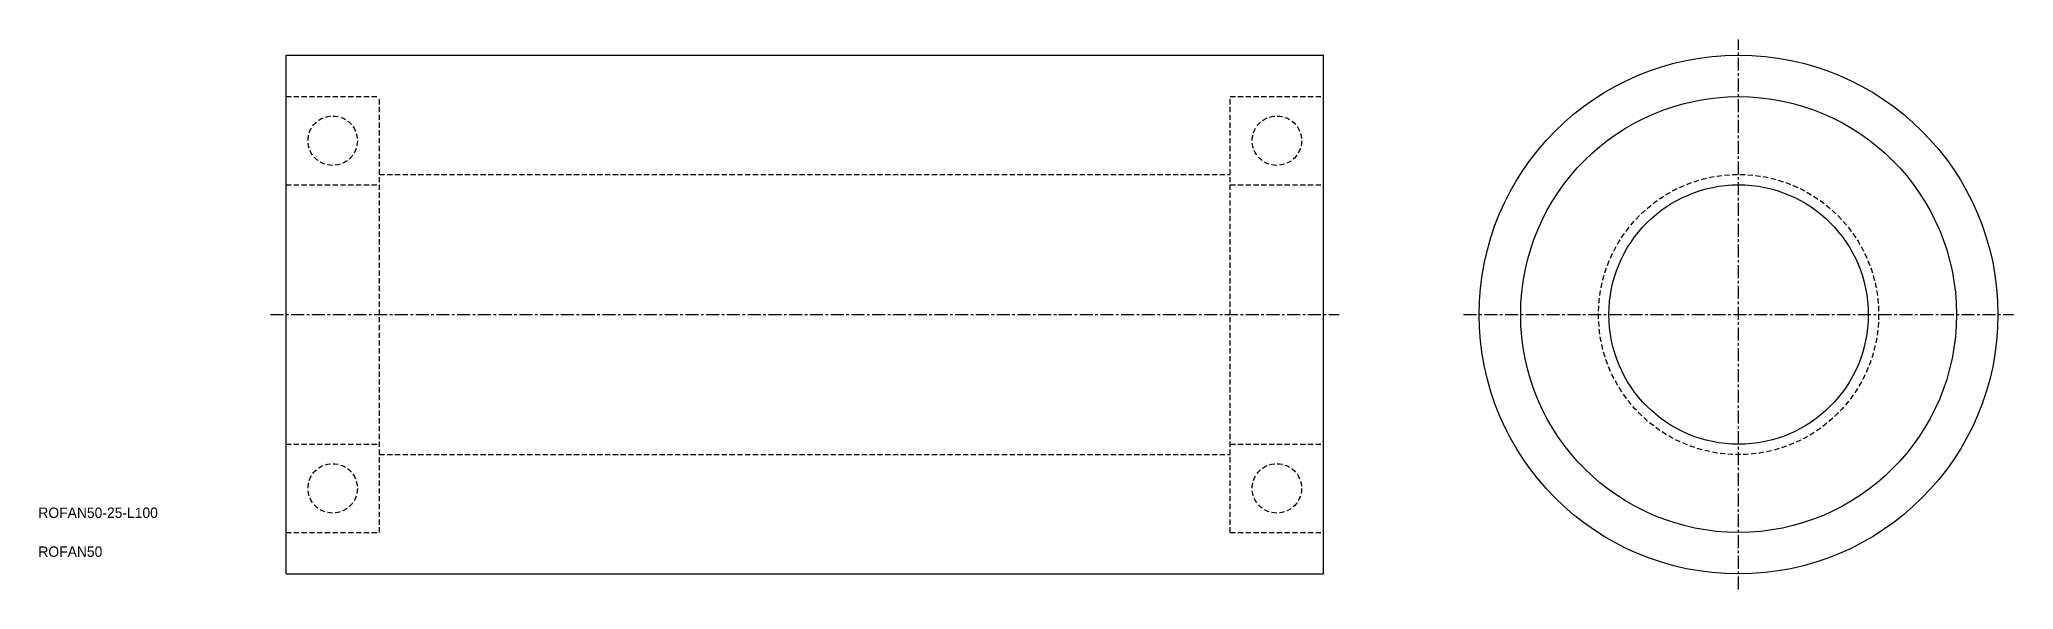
# Model space of a CAD drawing. Extents: x 3 to 193, y -1 to 52.
import ezdxf

# ---------------------------------------------------------------- set-up
doc = ezdxf.new("R2010")
doc.units = 0
doc.linetypes.add('CENTER', pattern=[2, 1.25, -0.25, 0.25, -0.25])
doc.linetypes.add('DASHED', pattern=[0.75, 0.5, -0.25])
doc.layers.get('0').update_dxf_attribs({"linetype": 'CONTINUOUS'})
doc.layers.add('CENTER', color=1, linetype='CENTER')

msp = doc.modelspace()

# ---------------------------------------------------------------- linework, layer by layer
at = {"color": 7, "linetype": 'CONTINUOUS'}
for p, q in [((26.37, 0.85), (26.37, 50.85)), ((26.37, 50.85), (126.37, 50.85)), ((126.37, 0.85), (126.37, 50.85)), ((26.37, 0.85), (126.37, 0.85))]:
    msp.add_line(p, q, dxfattribs=at)
at = {"color": 3, "linetype": 'DASHED'}
for p, q in [((26.37, 46.85), (35.37, 46.85)), ((35.37, 4.85), (35.37, 46.85)), ((117.37, 4.85), (117.37, 46.85)), ((117.37, 46.85), (126.37, 46.85)), ((26.37, 38.35), (35.37, 38.35)), ((35.37, 39.35), (117.37, 39.35)), ((117.37, 38.35), (126.37, 38.35)), ((26.37, 13.35), (35.37, 13.35)), ((117.37, 13.35), (126.37, 13.35)), ((35.37, 12.35), (117.37, 12.35)), ((26.37, 4.85), (35.37, 4.85)), ((117.37, 4.85), (126.37, 4.85))]:
    msp.add_line(p, q, dxfattribs=at)
at = {"color": 7, "linetype": 'CONTINUOUS'}
for radius in [25, 21, 12.5]:
    msp.add_circle((166.37, 25.85), radius, dxfattribs=at)
at = {"color": 3, "linetype": 'DASHED'}
for centre, radius in [((30.87, 42.6), 2.38), ((121.87, 42.6), 2.38), ((166.37, 25.85), 13.5), ((30.87, 9.1), 2.38), ((121.87, 9.1), 2.38)]:
    msp.add_circle(centre, radius, dxfattribs=at)
at = {"layer": 'CENTER', "color": 1, "linetype": 'CENTER'}
for p, q in [((166.37, -0.65), (166.37, 52.35)), ((24.87, 25.85), (127.87, 25.85)), ((139.87, 25.85), (192.87, 25.85))]:
    msp.add_line(p, q, dxfattribs=at)

# ---------------------------------------------------------------- texts
at = {"color": 7, "linetype": 'CONTINUOUS'}
for s, p in [('ROFAN50-25-L100', (2.5, 6.25)), ('ROFAN50', (2.5, 2.5))]:
    msp.add_text(s, height=1, dxfattribs=at).set_placement(p)

doc.saveas('drawing.dxf')
